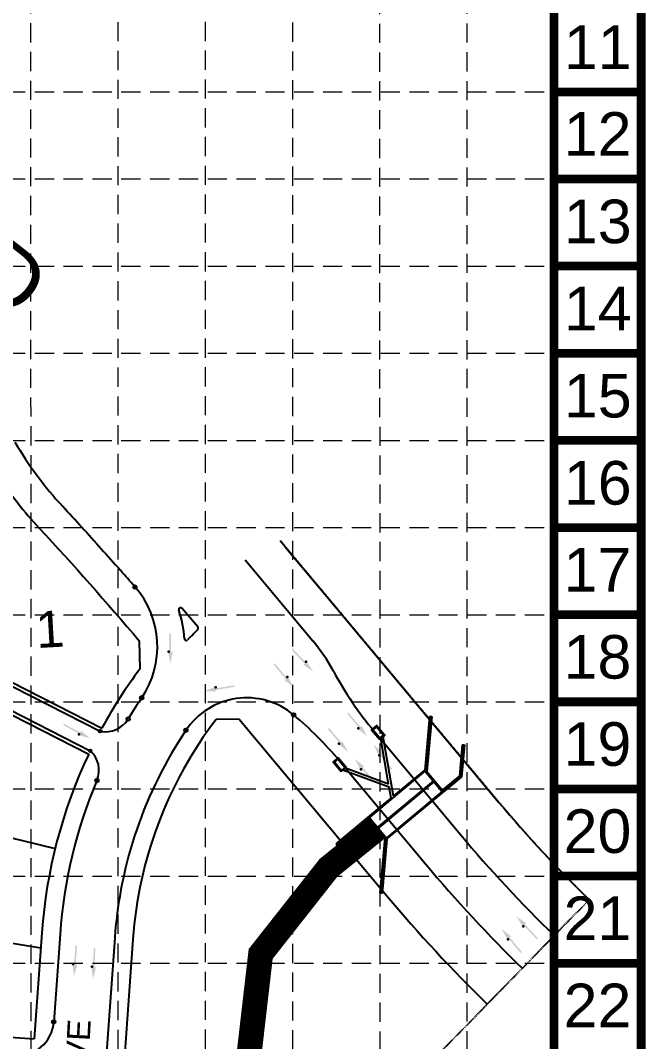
# Model space of a CAD drawing. Header units: feet. Extents: x 7707 to 9528, y 2602 to 5512.
# Drawn here: x 9203 to 9528, y 4471 to 5003 of the extents above; entities that cross this region are included whole.
import ezdxf
from ezdxf.enums import TextEntityAlignment as Align

# ---------------------------------------------------------------- set-up
doc = ezdxf.new("R2010")
doc.units = ezdxf.units.FT
doc.header["$LTSCALE"] = 0.4
doc.header["$MEASUREMENT"] = 0
doc.linetypes.add('HIDDEN', pattern=[0.375, 0.25, -0.125])
doc.linetypes.add('PHANTOM2', pattern=[1.25, 0.625, -0.125, 0.125, -0.125, 0.125, -0.125])
for name, color, linetype in [('1 LOT NUMBER', 7, 'Continuous'), ('BASE', 7, 'Continuous'), ('BNDY', 7, 'PHANTOM2'), ('ECB', 84, 'Continuous'), ('grid', 254, 'HIDDEN'), ('LOT NUM', 7, 'Continuous'), ('LOTLINE', 7, 'Continuous'), ('PAVING', 7, 'Continuous'), ('ROW', 7, 'Continuous'), ('STORM', 7, 'Continuous'), ('STORM INLET', 7, 'Continuous')]:
    doc.layers.add(name, color=color, linetype=linetype)
doc.styles.get("Standard").update_dxf_attribs({"font": 'ARIAL.TTF'})

msp = doc.modelspace()

# ---------------------------------------------------------------- hatches: boundary and pattern name
at = {"layer": 'PAVING', "linetype": 'Continuous', "lineweight": 30}
h = msp.add_hatch(color=256, dxfattribs=at)
edge = h.paths.add_edge_path()
edge.add_line((9281.61, 4673.77), (9281.04, 4673.24))
edge.add_line((9281.04, 4673.24), (9280.9, 4683.3))
edge.add_line((9280.9, 4683.3), (9280.09, 4683.28))
edge.add_line((9280.09, 4683.28), (9280.23, 4673.23))
edge.add_line((9280.23, 4673.23), (9279.74, 4673.73))
edge.add_line((9279.74, 4673.73), (9279.74, 4673.73))
edge.add_ellipse((9279.7, 4673.23), major_axis=(-0.007, 0.532), ratio=0.285714, start_angle=342.8173, end_angle=484.7269)
edge.add_line((9279.58, 4672.92), (9279.58, 4672.92))
edge.add_line((9279.58, 4672.92), (9280.74, 4667.49))
edge.add_line((9280.74, 4667.49), (9281.78, 4672.95))
edge.add_line((9281.78, 4672.95), (9281.79, 4672.95))
edge.add_ellipse((9281.66, 4673.26), major_axis=(-0.007, 0.532), ratio=0.285714, start_angle=234.1685, end_angle=374.4967)
edge.add_line((9281.61, 4673.77), (9281.61, 4673.77))
edge.add_line((9281.61, 4673.77), (9281.61, 4673.77))
at = {"layer": 'PAVING', "linetype": 'Continuous', "lineweight": 30, "extrusion": (0, 0, -1)}
h = msp.add_hatch(color=256, dxfattribs=at)
edge = h.paths.add_edge_path()
edge.add_line((-9349.93, 4667.23), (-9350.7, 4667.25))
edge.add_line((-9350.7, 4667.25), (-9343.81, 4674.57))
edge.add_line((-9343.81, 4674.57), (-9344.41, 4675.13))
edge.add_line((-9344.41, 4675.13), (-9351.3, 4667.81))
edge.add_line((-9351.3, 4667.81), (-9351.3, 4668.5))
edge.add_line((-9351.3, 4668.5), (-9351.3, 4668.5))
edge.add_ellipse((-9351.68, 4668.16), major_axis=(0.365, 0.387), ratio=0.285714, start_angle=342.8173, end_angle=484.7269)
edge.add_line((-9351.98, 4668.03), (-9351.97, 4668.03))
edge.add_line((-9351.97, 4668.03), (-9354.92, 4663.32))
edge.add_line((-9354.92, 4663.32), (-9350.37, 4666.52))
edge.add_line((-9350.37, 4666.52), (-9350.37, 4666.52))
edge.add_ellipse((-9350.25, 4666.83), major_axis=(0.365, 0.387), ratio=0.285714, start_angle=234.1685, end_angle=374.4967)
edge.add_line((-9349.93, 4667.23), (-9349.93, 4667.23))
edge.add_line((-9349.93, 4667.23), (-9349.93, 4667.23))
h = msp.add_hatch(color=256, dxfattribs=at)
edge = h.paths.add_edge_path()
edge.add_line((-9340.05, 4659.27), (-9340.83, 4659.24))
edge.add_line((-9340.83, 4659.24), (-9334.41, 4666.97))
edge.add_line((-9334.41, 4666.97), (-9335.04, 4667.49))
edge.add_line((-9335.04, 4667.49), (-9341.46, 4659.76))
edge.add_line((-9341.46, 4659.76), (-9341.5, 4660.46))
edge.add_line((-9341.5, 4660.46), (-9341.5, 4660.46))
edge.add_ellipse((-9341.86, 4660.1), major_axis=(0.34, 0.409), ratio=0.285714, start_angle=342.8173, end_angle=484.7269)
edge.add_line((-9342.15, 4659.94), (-9342.15, 4659.94))
edge.add_line((-9342.15, 4659.94), (-9344.8, 4655.07))
edge.add_line((-9344.8, 4655.07), (-9340.46, 4658.53))
edge.add_line((-9340.46, 4658.53), (-9340.46, 4658.53))
edge.add_ellipse((-9340.35, 4658.85), major_axis=(0.34, 0.409), ratio=0.285714, start_angle=234.1685, end_angle=374.4967)
edge.add_line((-9340.05, 4659.27), (-9340.05, 4659.27))
edge.add_line((-9340.05, 4659.27), (-9340.05, 4659.27))
at = {"layer": 'PAVING', "linetype": 'Continuous', "lineweight": 30}
h = msp.add_hatch(color=256, dxfattribs=at)
edge = h.paths.add_edge_path()
edge.add_line((9304.63, 4653.17), (9304.02, 4653.65))
edge.add_line((9304.02, 4653.65), (9313.93, 4655.32))
edge.add_line((9313.93, 4655.32), (9313.8, 4656.12))
edge.add_line((9313.8, 4656.12), (9303.88, 4654.46))
edge.add_line((9303.88, 4654.46), (9304.31, 4655.01))
edge.add_line((9304.31, 4655.01), (9304.31, 4655.01))
edge.add_ellipse((9303.8, 4654.97), major_axis=(0.525, 0.088), ratio=0.285714, start_angle=342.8173, end_angle=484.7269)
edge.add_line((9303.48, 4655.05), (9303.48, 4655.05))
edge.add_line((9303.48, 4655.05), (9298.29, 4653.08))
edge.add_line((9298.29, 4653.08), (9303.84, 4652.88))
edge.add_line((9303.84, 4652.88), (9303.84, 4652.87))
edge.add_ellipse((9304.13, 4653.05), major_axis=(0.525, 0.088), ratio=0.285714, start_angle=234.1685, end_angle=374.4967)
edge.add_line((9304.63, 4653.17), (9304.63, 4653.17))
edge.add_line((9304.63, 4653.17), (9304.63, 4653.17))
h = msp.add_hatch(color=256, dxfattribs=at)
edge = h.paths.add_edge_path()
edge.add_line((9379.86, 4634.96), (9379.75, 4634.19))
edge.add_line((9379.75, 4634.19), (9373.31, 4641.92))
edge.add_line((9373.31, 4641.92), (9372.69, 4641.39))
edge.add_line((9372.69, 4641.39), (9379.12, 4633.66))
edge.add_line((9379.12, 4633.66), (9378.43, 4633.75))
edge.add_line((9378.43, 4633.75), (9378.42, 4633.75))
edge.add_ellipse((9378.72, 4633.33), major_axis=(-0.34, 0.409), ratio=0.285714, start_angle=342.8173, end_angle=484.7269)
edge.add_line((9378.81, 4633.02), (9378.81, 4633.02))
edge.add_line((9378.81, 4633.02), (9383.13, 4629.53))
edge.add_line((9383.13, 4629.53), (9380.51, 4634.43))
edge.add_line((9380.51, 4634.43), (9380.51, 4634.42))
edge.add_ellipse((9380.21, 4634.59), major_axis=(-0.34, 0.409), ratio=0.285714, start_angle=234.1685, end_angle=374.4967)
edge.add_line((9379.86, 4634.96), (9379.86, 4634.96))
edge.add_line((9379.86, 4634.96), (9379.86, 4634.96))
h = msp.add_hatch(color=256, dxfattribs=at)
edge = h.paths.add_edge_path()
edge.add_line((9233.96, 4632.15), (9234.15, 4631.4))
edge.add_line((9234.15, 4631.4), (9225.24, 4636.06))
edge.add_line((9225.24, 4636.06), (9224.87, 4635.34))
edge.add_line((9224.87, 4635.34), (9233.77, 4630.68))
edge.add_line((9233.77, 4630.68), (9233.1, 4630.49))
edge.add_line((9233.1, 4630.49), (9233.1, 4630.49))
edge.add_ellipse((9233.53, 4630.22), major_axis=(-0.471, 0.247), ratio=0.285714, start_angle=342.8173, end_angle=484.7269)
edge.add_line((9233.74, 4629.96), (9233.74, 4629.96))
edge.add_line((9233.74, 4629.96), (9239.06, 4628.39))
edge.add_line((9239.06, 4628.39), (9234.76, 4631.91))
edge.add_line((9234.76, 4631.91), (9234.76, 4631.91))
edge.add_ellipse((9234.43, 4631.95), major_axis=(-0.471, 0.247), ratio=0.285714, start_angle=234.1685, end_angle=374.4967)
edge.add_line((9233.96, 4632.15), (9233.96, 4632.15))
edge.add_line((9233.96, 4632.15), (9233.96, 4632.15))
h = msp.add_hatch(color=256, dxfattribs=at)
edge = h.paths.add_edge_path()
edge.add_line((9369.84, 4626.88), (9369.73, 4626.11))
edge.add_line((9369.73, 4626.11), (9363.3, 4633.84))
edge.add_line((9363.3, 4633.84), (9362.67, 4633.31))
edge.add_line((9362.67, 4633.31), (9369.1, 4625.59))
edge.add_line((9369.1, 4625.59), (9368.41, 4625.68))
edge.add_line((9368.41, 4625.68), (9368.41, 4625.68))
edge.add_ellipse((9368.7, 4625.26), major_axis=(-0.34, 0.409), ratio=0.285714, start_angle=342.8173, end_angle=484.7269)
edge.add_line((9368.8, 4624.94), (9368.8, 4624.94))
edge.add_line((9368.8, 4624.94), (9373.11, 4621.45))
edge.add_line((9373.11, 4621.45), (9370.49, 4626.35))
edge.add_line((9370.49, 4626.35), (9370.49, 4626.35))
edge.add_ellipse((9370.2, 4626.51), major_axis=(-0.34, 0.409), ratio=0.285714, start_angle=234.1685, end_angle=374.4967)
edge.add_line((9369.84, 4626.88), (9369.84, 4626.88))
edge.add_line((9369.84, 4626.88), (9369.84, 4626.88))
at = {"layer": 'PAVING', "linetype": 'Continuous', "lineweight": 30, "extrusion": (0, 0, -1)}
h = msp.add_hatch(color=256, dxfattribs=at)
edge = h.paths.add_edge_path()
edge.add_line((-9390.92, 4620.69), (-9390.15, 4620.77))
edge.add_line((-9390.15, 4620.77), (-9396.07, 4612.65))
edge.add_line((-9396.07, 4612.65), (-9395.41, 4612.17))
edge.add_line((-9395.41, 4612.17), (-9389.49, 4620.29))
edge.add_line((-9389.49, 4620.29), (-9389.41, 4619.6))
edge.add_line((-9389.41, 4619.6), (-9389.4, 4619.6))
edge.add_ellipse((-9389.07, 4619.98), major_axis=(-0.313, -0.43), ratio=0.285714, start_angle=342.8173, end_angle=484.7269)
edge.add_line((-9388.79, 4620.15), (-9388.79, 4620.15))
edge.add_line((-9388.79, 4620.15), (-9386.46, 4625.19))
edge.add_line((-9386.46, 4625.19), (-9390.57, 4621.45))
edge.add_line((-9390.57, 4621.45), (-9390.57, 4621.45))
edge.add_ellipse((-9390.65, 4621.13), major_axis=(-0.313, -0.43), ratio=0.285714, start_angle=234.1685, end_angle=374.4967)
edge.add_line((-9390.92, 4620.69), (-9390.92, 4620.69))
edge.add_line((-9390.92, 4620.69), (-9390.92, 4620.69))
h = msp.add_hatch(color=256, dxfattribs=at)
edge = h.paths.add_edge_path()
edge.add_line((-9381.39, 4613.54), (-9380.61, 4613.57))
edge.add_line((-9380.61, 4613.57), (-9387.03, 4605.83))
edge.add_line((-9387.03, 4605.83), (-9386.4, 4605.31))
edge.add_line((-9386.4, 4605.31), (-9379.98, 4613.04))
edge.add_line((-9379.98, 4613.04), (-9379.94, 4612.35))
edge.add_line((-9379.94, 4612.35), (-9379.94, 4612.35))
edge.add_ellipse((-9379.58, 4612.71), major_axis=(-0.34, -0.409), ratio=0.285714, start_angle=342.8173, end_angle=484.7269)
edge.add_line((-9379.29, 4612.86), (-9379.29, 4612.86))
edge.add_line((-9379.29, 4612.86), (-9376.64, 4617.74))
edge.add_line((-9376.64, 4617.74), (-9380.98, 4614.27))
edge.add_line((-9380.98, 4614.27), (-9380.98, 4614.27))
edge.add_ellipse((-9381.09, 4613.96), major_axis=(-0.34, -0.409), ratio=0.285714, start_angle=234.1685, end_angle=374.4967)
edge.add_line((-9381.39, 4613.53), (-9381.39, 4613.54))
edge.add_line((-9381.39, 4613.54), (-9381.39, 4613.54))
h = msp.add_hatch(color=256, dxfattribs=at)
edge = h.paths.add_edge_path()
edge.add_line((-9465.79, 4531.77), (-9465.01, 4531.76))
edge.add_line((-9465.01, 4531.76), (-9471.9, 4524.43))
edge.add_line((-9471.9, 4524.43), (-9471.3, 4523.88))
edge.add_line((-9471.3, 4523.88), (-9464.42, 4531.2))
edge.add_line((-9464.42, 4531.2), (-9464.42, 4530.5))
edge.add_line((-9464.42, 4530.5), (-9464.42, 4530.5))
edge.add_ellipse((-9464.04, 4530.84), major_axis=(-0.365, -0.387), ratio=0.285714, start_angle=342.8173, end_angle=484.7269)
edge.add_line((-9463.74, 4530.97), (-9463.74, 4530.97))
edge.add_line((-9463.74, 4530.97), (-9460.79, 4535.68))
edge.add_line((-9460.79, 4535.68), (-9465.34, 4532.48))
edge.add_line((-9465.34, 4532.48), (-9465.34, 4532.48))
edge.add_ellipse((-9465.46, 4532.17), major_axis=(-0.365, -0.387), ratio=0.285714, start_angle=234.1685, end_angle=374.4967)
edge.add_line((-9465.79, 4531.77), (-9465.79, 4531.77))
edge.add_line((-9465.79, 4531.77), (-9465.79, 4531.77))
h = msp.add_hatch(color=256, dxfattribs=at)
edge = h.paths.add_edge_path()
edge.add_line((-9457.91, 4524.9), (-9457.14, 4524.93))
edge.add_line((-9457.14, 4524.93), (-9463.56, 4517.2))
edge.add_line((-9463.56, 4517.2), (-9462.93, 4516.68))
edge.add_line((-9462.93, 4516.68), (-9456.51, 4524.41))
edge.add_line((-9456.51, 4524.41), (-9456.47, 4523.72))
edge.add_line((-9456.47, 4523.72), (-9456.47, 4523.71))
edge.add_ellipse((-9456.11, 4524.08), major_axis=(-0.34, -0.409), ratio=0.285714, start_angle=342.8173, end_angle=484.7269)
edge.add_line((-9455.82, 4524.23), (-9455.82, 4524.23))
edge.add_line((-9455.82, 4524.23), (-9453.17, 4529.11))
edge.add_line((-9453.17, 4529.11), (-9457.51, 4525.64))
edge.add_line((-9457.51, 4525.64), (-9457.51, 4525.64))
edge.add_ellipse((-9457.61, 4525.32), major_axis=(-0.34, -0.409), ratio=0.285714, start_angle=234.1685, end_angle=374.4967)
edge.add_line((-9457.91, 4524.9), (-9457.91, 4524.9))
edge.add_line((-9457.91, 4524.9), (-9457.91, 4524.9))
at = {"layer": 'PAVING', "linetype": 'Continuous', "lineweight": 30}
h = msp.add_hatch(color=256, dxfattribs=at)
edge = h.paths.add_edge_path()
edge.add_line((9231.94, 4510.82), (9231.32, 4510.34))
edge.add_line((9231.32, 4510.34), (9232.12, 4520.37))
edge.add_line((9232.12, 4520.37), (9231.3, 4520.43))
edge.add_line((9231.3, 4520.43), (9230.51, 4510.41))
edge.add_line((9230.51, 4510.41), (9230.07, 4510.95))
edge.add_line((9230.07, 4510.95), (9230.07, 4510.95))
edge.add_ellipse((9229.99, 4510.45), major_axis=(0.042, 0.53), ratio=0.285714, start_angle=342.8173, end_angle=484.7269)
edge.add_line((9229.84, 4510.16), (9229.84, 4510.16))
edge.add_line((9229.84, 4510.16), (9230.49, 4504.65))
edge.add_line((9230.49, 4504.65), (9232.03, 4509.98))
edge.add_line((9232.03, 4509.98), (9232.03, 4509.98))
edge.add_ellipse((9231.94, 4510.3), major_axis=(0.042, 0.53), ratio=0.285714, start_angle=234.1685, end_angle=374.4967)
edge.add_line((9231.94, 4510.82), (9231.94, 4510.82))
edge.add_line((9231.94, 4510.82), (9231.94, 4510.82))
h = msp.add_hatch(color=256, dxfattribs=at)
edge = h.paths.add_edge_path()
edge.add_line((9241.73, 4509.48), (9241.13, 4508.99))
edge.add_line((9241.13, 4508.99), (9241.64, 4519.03))
edge.add_line((9241.64, 4519.03), (9240.82, 4519.07))
edge.add_line((9240.82, 4519.07), (9240.31, 4509.03))
edge.add_line((9240.31, 4509.03), (9239.87, 4509.57))
edge.add_line((9239.87, 4509.57), (9239.86, 4509.57))
edge.add_ellipse((9239.79, 4509.06), major_axis=(0.027, 0.531), ratio=0.285714, start_angle=342.8173, end_angle=484.7269)
edge.add_line((9239.65, 4508.76), (9239.65, 4508.77))
edge.add_line((9239.65, 4508.77), (9240.46, 4503.27))
edge.add_line((9240.46, 4503.27), (9241.85, 4508.65))
edge.add_line((9241.85, 4508.65), (9241.85, 4508.65))
edge.add_ellipse((9241.74, 4508.97), major_axis=(0.027, 0.531), ratio=0.285714, start_angle=234.1685, end_angle=374.4967)
edge.add_line((9241.73, 4509.48), (9241.73, 4509.48))
edge.add_line((9241.73, 4509.48), (9241.73, 4509.48))

# ---------------------------------------------------------------- linework, layer by layer
at = {"layer": 'BASE', "const_width": 4.54}
for points in [[(9525.7, 2604.55), (9525.7, 5510.1), (7709.73, 5510.1), (7709.73, 2604.55)], [(9480.3, 2649.95), (9480.3, 5464.7), (7755.13, 5464.7), (7755.13, 2649.95)]]:
    msp.add_lwpolyline(points, close=True, dxfattribs=at)
for points in [[(9525.7, 4965.31), (9480.3, 4965.31)], [(9525.7, 4919.91), (9480.3, 4919.91)], [(9525.7, 4874.51), (9480.3, 4874.51)], [(9525.7, 4829.11), (9480.3, 4829.11)], [(9525.7, 4783.72), (9480.3, 4783.72)], [(9525.7, 4738.32), (9480.3, 4738.32)], [(9525.7, 4692.92), (9480.3, 4692.92)], [(9525.7, 4647.52), (9480.3, 4647.52)], [(9525.7, 4602.12), (9480.3, 4602.12)], [(9525.7, 4556.72), (9480.3, 4556.72)], [(9525.7, 4511.32), (9480.3, 4511.32)]]:
    msp.add_lwpolyline(points, dxfattribs=at)
at = {"layer": 'BNDY', "flags": 128}
for points in [[(9337.77, 4731.57, -0.000728), (9341.19, 4727.48), (9366.47, 4697.22)], [(9337.77, 4731.57, -0.000728), (9341.19, 4727.48), (9366.44, 4697.24), (9451.7, 4595.13, 0.025633), (9498.65, 4544.41), (9445.6, 4489.99), (9344.14, 4385.91), (9378.39, 3261.02)]]:
    msp.add_lwpolyline(points, format="xyb", dxfattribs=at)
at = {"layer": 'ECB', "color": 5, "const_width": 13}
msp.add_lwpolyline([(9388.21, 4581.41), (9363, 4561.07), (9327.67, 4516.17), (9312.86, 4388.2), (9285.99, 4044.93), (9285.99, 4021.1), (9296.59, 3991.96), (9296.59, 3946.06), (9296.59, 3538.38), (9320.16, 3259.45)], dxfattribs=at)
at = {"layer": 'grid', "color": 252, "linetype": 'HIDDEN', "lineweight": 0, "ltscale": 100}
for p, q in [((9208.21, 2831.09), (9208.11, 5465.72)), ((9253.65, 2831.65), (9253.51, 5465.72)), ((9299.13, 2831.8), (9298.91, 5465.72)), ((9344.44, 2831.41), (9344.31, 5465.72)), ((9389.94, 2830.81), (9389.71, 5465.72)), ((9435.37, 2830.94), (9435.11, 5465.72)), ((7755.13, 4965.31), (9480.3, 4965.31)), ((7755.13, 4919.91), (9480.3, 4919.91)), ((7755.13, 4874.51), (9480.3, 4874.51)), ((7755.13, 4829.11), (9480.3, 4829.11)), ((7755.13, 4783.72), (9480.3, 4783.72)), ((7755.13, 4738.32), (9480.3, 4738.32)), ((7755.13, 4692.92), (9480.3, 4692.92)), ((7755.13, 4647.52), (9480.3, 4647.52)), ((7755.13, 4602.12), (9480.3, 4602.12)), ((7755.13, 4556.72), (9480.3, 4556.72)), ((7755.13, 4511.32), (9480.3, 4511.32))]:
    msp.add_line(p, q, dxfattribs=at)
at = {"layer": 'LOTLINE'}
for p, q in [((9114, 4597.26), (9220.68, 4571.04)), ((9109.66, 4536.22), (9213.22, 4519.32))]:
    msp.add_line(p, q, dxfattribs=at)
at = {"layer": 'PAVING'}
for p, q in [((9319.58, 4721.52), (9354.85, 4679.28)), ((9161.6, 4674.2), (9244.17, 4632.19)), ((9172.33, 4655.95), (9239, 4622.03)), ((9386.82, 4632.09), (9431.65, 4578.38)), ((9368.58, 4616.87), (9413.42, 4563.16)), ((9251.69, 4524.51), (9194.39, 3719.05)), ((9223.26, 4526.54), (9220, 4480.75))]:
    msp.add_line(p, q, dxfattribs=at)
for centre, radius in [((9262.26, 4707.36), 0.95), ((9265.77, 4649.61), 0.95), ((9258.73, 4638.58), 0.95), ((9344.76, 4640.73), 0.95), ((9244.17, 4632.19), 0.713), ((9288.76, 4632.72), 0.95), ((9239, 4622.03), 0.713), ((9242.41, 4606.5), 0.95), ((9220, 4480.75), 0.95)]:
    msp.add_circle(centre, radius, dxfattribs=at)
for centre, radius, start, end in [((9363.99, 4878.42), 190, 210.1908, 222.8326), ((7933.72, 3552.46), 1760.35, 42.35496, 42.83261), ((7933.72, 3552.46), 1760.35, 41.00044, 41.37617), ((9226.41, 4676.2), 47.5, 325.9566, 41.0004), ((9285.99, 4695.74), 0.95, 40.2129, 198.1578), ((9226.41, 4676.2), 61.75, 3.8232, 18.1578), ((7933.72, 3552.46), 1771.75, 39.79738, 40.21286), ((9474.38, 4508.67), 251.75, 135.465, 137.1962), ((9294.25, 4685.9), 0.95, 315.465, 39.7974), ((9288.97, 4680.38), 0.95, 183.8232, 317.1962), ((9281.92, 4618.4), 95, 28.3771, 39.8555), ((9532.67, 4753.85), 190, 208.3771, 219.8555), ((9474.38, 4508.67), 251.75, 145.9566, 148.9343), ((9320.36, 4611.61), 38, 50.0363, 146.244), ((9222.73, 4495.1), 190, 39.8555, 50.0363), ((9246.93, 4645.69), 13.78, 258.433, 328.9343), ((9474.38, 4508.67), 223.25, 146.244, 175.9306), ((9229.72, 4611.85), 13.78, 337.1326, 47.6339), ((9474.38, 4508.67), 251.75, 157.1326, 175.9306), ((9969.49, 5027.38), 700.63, 219.85548, 225.72875), ((9969.49, 5027.38), 724.38, 219.85548, 225.72875), ((9201.05, 4482.09), 19, 265.9306, 355.9306)]:
    msp.add_arc(centre, radius, start, end, dxfattribs=at)
at = {"layer": 'PAVING', "extrusion": (0, 0, -1)}
msp.add_arc((-8020.14, 3629.9), 1644.31, 137.61049, 138.65836, dxfattribs=at)
at = {"layer": 'PAVING', "linetype": 'Continuous', "lineweight": 30}
for p in [(9279.74, 4673.73), (9304.31, 4655.01), (9233.1, 4630.49), (9378.43, 4633.75), (9368.41, 4625.68), (9230.07, 4510.95), (9239.87, 4509.57)]:
    msp.add_point(p, dxfattribs=at)
at = {"layer": 'PAVING', "linetype": 'Continuous', "lineweight": 30, "extrusion": (0, 0, -1)}
for p in [(9351.3, 4668.5), (9341.5, 4660.46), (9389.41, 4619.6), (9379.94, 4612.35), (9464.42, 4530.5), (9456.47, 4523.72)]:
    msp.add_point(p, dxfattribs=at)
at = {"layer": 'ROW'}
for p, q in [((9162.46, 4675.9), (9245.08, 4633.86)), ((9171.47, 4654.26), (9238.18, 4620.32)), ((9316.49, 4638.5), (9304.47, 4638.37)), ((9316.49, 4638.5), (9393.36, 4546.42)), ((9261.16, 4523.84), (9203.86, 3718.37)), ((9213.78, 4527.21), (9209.85, 4471.94)), ((9105.62, 4479.36), (9209.85, 4471.94))]:
    msp.add_line(p, q, dxfattribs=at)
at = {"layer": 'ROW', "flags": 128}
for points in [[(9100.63, 4829.19), (9129.15, 4831.03, -0.007765), (9168.28, 4793.29, -0.052199), (9191.08, 4765.3, 0.042087), (9212.47, 4737.94, -0.01123), (9264.41, 4679.33), (9264.72, 4664.54)], [(9337.77, 4731.57, -0.000728), (9341.19, 4727.48), (9366.44, 4697.24), (9451.7, 4595.13, 0.025633), (9498.65, 4544.41)]]:
    msp.add_lwpolyline(points, format="xyb", dxfattribs=at)
at = {"layer": 'ROW'}
for centre, radius, start, end in [((9474.38, 4508.67), 261.25, 143.3702, 151.3664), ((9474.38, 4508.67), 213.75, 142.6425, 175.9306), ((9474.38, 4508.67), 261.25, 154.7004, 175.9306), ((9969.49, 5027.38), 750.5, 219.85548, 225.72875)]:
    msp.add_arc(centre, radius, start, end, dxfattribs=at)
at = {"layer": 'STORM', "color": 5}
for p, q in [((9415.59, 4639.93), (9413.07, 4611.89)), ((9416.07, 4639.88), (9413.55, 4611.92)), ((9416.26, 4639.87), (9413.72, 4611.72)), ((9416.73, 4639.82), (9414.15, 4611.2)), ((9415.59, 4639.93), (9416.73, 4639.82)), ((9396.78, 4598.3), (9391.39, 4629.32)), ((9394.23, 4604.67), (9390.13, 4628.26)), ((9432.55, 4625.14), (9431.08, 4608.78)), ((9433.02, 4625.1), (9431.53, 4608.54)), ((9433.21, 4625.08), (9431.71, 4608.44)), ((9433.69, 4625.04), (9432.17, 4608.21)), ((9432.55, 4625.14), (9433.69, 4625.04)), ((9394.23, 4604.67), (9371.75, 4612.92)), ((9394.51, 4603.05), (9370.49, 4611.87)), ((9384.03, 4586.93), (9413.51, 4611.54)), ((9396.78, 4598.3), (9412.94, 4611.79)), ((9412.94, 4611.79), (9413.37, 4612.14)), ((9412.94, 4611.79), (9422.53, 4600.3)), ((9413.37, 4612.14), (9423.03, 4600.57)), ((9413.51, 4611.54), (9417.77, 4606.43)), ((9422.29, 4601.45), (9431.08, 4608.78)), ((9422.6, 4601.08), (9431.53, 4608.54)), ((9422.72, 4600.94), (9431.71, 4608.44)), ((9423.03, 4600.57), (9432.17, 4608.21)), ((9388.29, 4581.83), (9417.77, 4606.43)), ((9388.65, 4581.4), (9418.12, 4606.01)), ((9395.52, 4597.24), (9394.51, 4603.05)), ((9418.12, 4606.01), (9422.39, 4600.9)), ((9383.47, 4587.18), (9395.52, 4597.24)), ((9392.91, 4576.3), (9422.39, 4600.9)), ((9393.05, 4575.7), (9422.53, 4600.3)), ((9422.53, 4600.3), (9422.95, 4600.66)), ((9366.99, 4573.57), (9383.39, 4587.27)), ((9367.29, 4573.2), (9383.7, 4586.9)), ((9367.41, 4573.06), (9383.82, 4586.76)), ((9367.72, 4572.69), (9384.12, 4586.39)), ((9383.39, 4587.27), (9393.05, 4575.7)), ((9383.89, 4587.54), (9393.48, 4576.05)), ((9384.03, 4586.93), (9388.29, 4581.83)), ((9388.65, 4581.4), (9392.91, 4576.3)), ((9392.27, 4576.64), (9389.69, 4548.01)), ((9392.7, 4576.12), (9390.16, 4547.97)), ((9392.87, 4575.91), (9390.35, 4547.95)), ((9393.35, 4575.94), (9390.83, 4547.91)), ((9366.99, 4573.57), (9367.72, 4572.69)), ((9389.69, 4548.01), (9390.83, 4547.91))]:
    msp.add_line(p, q, dxfattribs=at)
at = {"layer": 'STORM INLET', "color": 5, "flags": 128}
for points in [[(9389.69, 4627.9), (9392.25, 4630.03), (9387.98, 4635.13), (9385.43, 4633)], [(9389.75, 4628.57), (9391.58, 4630.09), (9387.92, 4634.47), (9386.1, 4632.94)], [(9369.63, 4611.15), (9372.18, 4613.28), (9367.92, 4618.39), (9365.37, 4616.26)], [(9369.69, 4611.82), (9371.52, 4613.34), (9367.86, 4617.72), (9366.04, 4616.2)]]:
    msp.add_lwpolyline(points, close=True, dxfattribs=at)

# ---------------------------------------------------------------- texts
at = {"layer": '1 LOT NUMBER'}
msp.add_text('1', height=19, rotation=3.22, dxfattribs=at).set_placement((9210.62, 4684.99), align=Align.MIDDLE_LEFT)
at = {"layer": 'BASE'}
for s, p in [('11', (9503.1, 4988.61)), ('12', (9503.04, 4943.4)), ('13', (9503.1, 4897.81)), ('14', (9503.1, 4852.41)), ('15', (9503.1, 4807.01)), ('16', (9503.1, 4761.61)), ('17', (9502.94, 4716.34)), ('18', (9502.94, 4670.94)), ('19', (9502.94, 4625.54)), ('20', (9502.94, 4580.14)), ('21', (9502.94, 4534.74)), ('22', (9502.94, 4489.34))]:
    msp.add_text(s, height=22.7, dxfattribs=at).set_placement(p, align=Align.MIDDLE_CENTER)
at = {"layer": 'LOT NUM', "color": 7}
for s, height, rotation, p in [('MAGNOLIA BOULEVARD', 31.9793, 321.9953, (8797.6, 5181.19)), ('WENKE DRIVE', 12, 86.9893, (9227.13, 4364.9))]:
    msp.add_text(s, height=height, rotation=rotation, dxfattribs=at).set_placement(p, align=Align.MIDDLE_LEFT)

doc.saveas('drawing.dxf')
